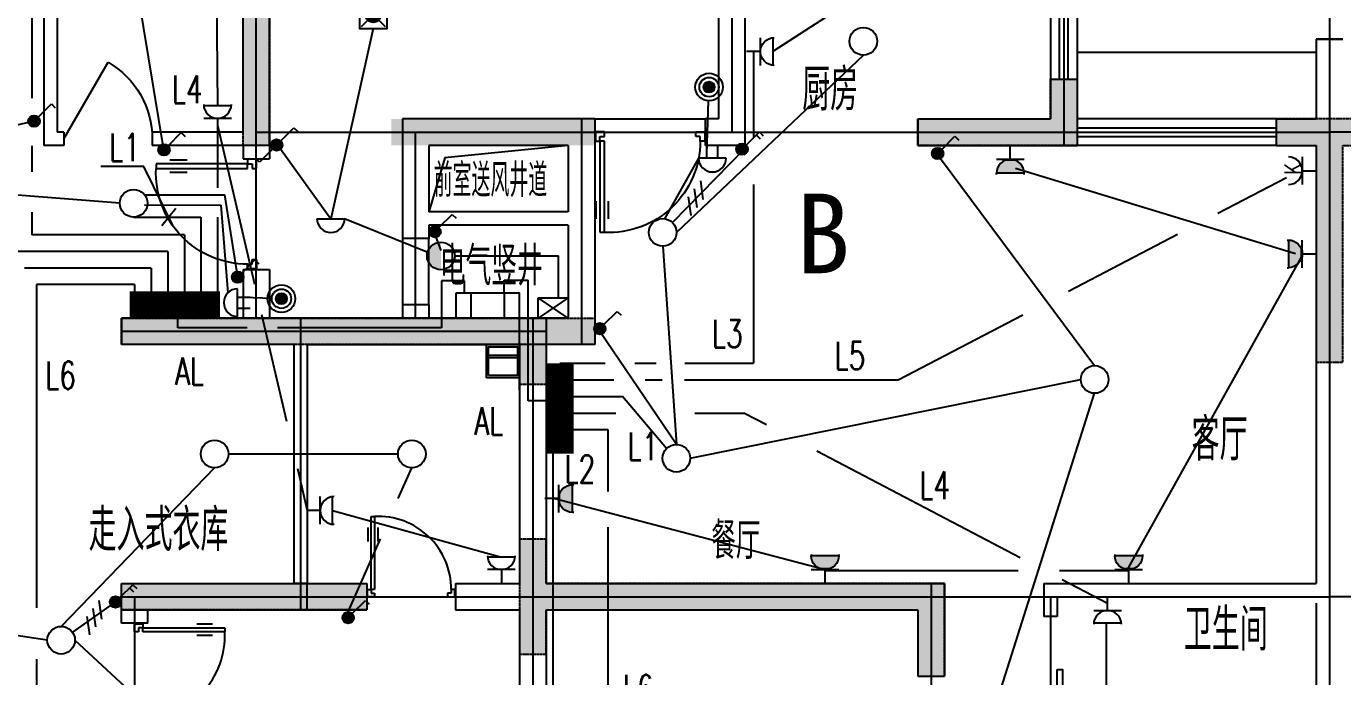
# Model space of a CAD drawing. Extents: x -170759 to 304867, y -311201 to 112352.
# Drawn here: x -78471 to -66572, y -276227 to -270346 of the extents above; entities that cross this region are included whole.
import ezdxf
from ezdxf.enums import TextEntityAlignment as Align

# ---------------------------------------------------------------- set-up
doc = ezdxf.new("R2010")
doc.units = 0
doc.linetypes.add('ACAD_ISO04W100', pattern=[30.5, 24, -3, 0.5, -3])
doc.linetypes.add('DOTE', pattern=[2.42, 2, -0.2, 0.02, -0.2])
doc.layers.get('0').update_dxf_attribs({"linetype": 'CONTINUOUS'})
for name, color, linetype in [('AXIS', 3, 'CONTINUOUS'), ('DOOR', 2, 'CONTINUOUS'), ('DOTE', 251, 'CONTINUOUS'), ('EQUIP', 3, 'CONTINUOUS'), ('PUB_DIM', 3, 'CONTINUOUS'), ('TC', 253, 'CONTINUOUS'), ('TEX', 7, 'CONTINUOUS'), ('TEXT', 6, 'CONTINUOUS'), ('WALL', 7, 'CONTINUOUS'), ('WINDOW', 151, 'CONTINUOUS'), ('WINDOW_TEXT', 7, 'CONTINUOUS'), ('WIRE', 1, 'CONTINUOUS'), ('WZ', 3, 'CONTINUOUS'), ('ZXX', 2, 'ACAD_ISO04W100'), ('标注', 7, 'CONTINUOUS')]:
    doc.layers.add(name, color=color, linetype=linetype)
doc.styles.add('-黑体', font='SIMHEI.TTF', dxfattribs={"width": 0.8})
doc.styles.add('DIM_FONT', font='SIMPLEX.shx', dxfattribs={"width": 0.8})
doc.styles.add('HZFS', font='txt.shx', dxfattribs={"width": 0.8, "bigfont": 'msi_fsx.shx'})
doc.styles.add('HZS', font='txt', dxfattribs={"width": 0.7, "bigfont": 'HZS'})
doc.styles.add('HZXXX', font='romans', dxfattribs={"width": 0.7, "bigfont": 'hzs'})
doc.styles.add('SIMPLEX', font='SIMPLEX.SHX')

# ---------------------------------------------------------------- blocks, each defined once
blk = doc.blocks.new('_LINKPT1')
blk.add_line((0, 0), (0, 0))
blk = doc.blocks.new('M_X2')
for p, q in [((0.147, 0.356), (0.625, 0.833)), ((0.625, 0.833), (0.766, 0.692))]:
    blk.add_line(p, q)
blk.add_circle((0, 0.208), 0.208)
for points in [[(-0.18, 0.313), (0.18, 0.313), (-0.208, 0.208), (0.208, 0.208)], [(-0.18, 0.104), (0.18, 0.104), (-0.208, 0.208), (0.208, 0.208)], [(-0.104, 0.389), (0.104, 0.389), (-0.18, 0.313), (0.18, 0.313)], [(-0.104, 0.028), (0.104, 0.028), (-0.18, 0.104), (0.18, 0.104)], [(0, 0.417), (0, 0.417), (-0.104, 0.389), (0.104, 0.389)], [(0, 0), (0, 0), (-0.104, 0.028), (0.104, 0.028)]]:
    blk.add_solid(points)
for p in [(-0.208, 0.208), (0, 0.417), (0.208, 0.208), (0, 0)]:
    blk.add_blockref('_LINKPT1', p)
at = {"width": 0.8, "flags": 9}
blk.add_attdef('A', (0, 0), '', height=0.00002, dxfattribs=at)
blk = doc.blocks.new('M_A23MCU')
for p, q in [((-0.454, 0.081), (-0.454, 0.905)), ((-0.454, 0.905), (-0.413, 0.905)), ((-0.413, 0.905), (-0.413, 0.081)), ((-0.489, 0.782), (-0.489, 0.624)), ((-0.378, 0.782), (-0.378, 0.624)), ((-0.495, -0.002), (-0.495, 0.081)), ((-0.495, 0.081), (-0.454, 0.081)), ((-0.413, 0.081), (-0.454, 0.081)), ((-0.454, 0.081), (-0.454, 0.039)), ((-0.454, 0.039), (-0.413, 0.039)), ((-0.413, 0.039), (-0.413, -0.002)), ((0.412, 0.039), (0.412, -0.002)), ((0.453, 0.039), (0.412, 0.039)), ((0.453, 0.081), (0.453, 0.039)), ((0.494, 0.081), (0.453, 0.081)), ((0.494, -0.002), (0.494, 0.081)), ((-0.413, -0.002), (-0.495, -0.002)), ((-0.495, -0.002), (-0.495, -0.002)), ((0.412, -0.002), (0.494, -0.002)), ((0.494, -0.002), (0.494, -0.002))]:
    blk.add_line(p, q)
blk.add_arc((-0.372, 0.082), 0.825, 359.9283, 92.866)
blk = doc.blocks.new('_WIE3')
for p, q in [((-0.2, 0.4), (-1, -0.4)), ((0.4, 0.4), (-0.4, -0.4)), ((1, 0.4), (0.2, -0.4))]:
    blk.add_line(p, q)
at = {"width": 0.8}
blk.add_attdef('N', text='', height=1, dxfattribs=at).set_placement((-0.017, 1.056), align=Align.MIDDLE)
blk = doc.blocks.new('M_X6')
for p, q in [((0.147, 0.356), (0.625, 0.833)), ((0.512, 0.72), (0.653, 0.579)), ((0.625, 0.833), (0.766, 0.692))]:
    blk.add_line(p, q)
blk.add_circle((0, 0.208), 0.208)
for points in [[(-0.18, 0.313), (0.18, 0.313), (-0.208, 0.208), (0.208, 0.208)], [(-0.18, 0.104), (0.18, 0.104), (-0.208, 0.208), (0.208, 0.208)], [(-0.104, 0.389), (0.104, 0.389), (-0.18, 0.313), (0.18, 0.313)], [(-0.104, 0.028), (0.104, 0.028), (-0.18, 0.104), (0.18, 0.104)], [(0, 0.417), (0, 0.417), (-0.104, 0.389), (0.104, 0.389)], [(0, 0), (0, 0), (-0.104, 0.028), (0.104, 0.028)]]:
    blk.add_solid(points)
for p in [(-0.208, 0.208), (0, 0.417), (0.208, 0.208), (0, 0)]:
    blk.add_blockref('_LINKPT1', p)
at = {"width": 0.8, "flags": 9}
blk.add_attdef('A', (0, 0), '', height=0.00002, dxfattribs=at)
blk = doc.blocks.new('_Y0FUQ')
blk.add_circle((0, 0), 0.5)
at = {"xscale": 0.002, "yscale": 0.002, "zscale": 0.002}
for p in [(0, 0.5), (-0.5, 0), (0.5, 0), (0, -0.5)]:
    blk.add_blockref('_LINKPT1', p, dxfattribs=at)
at = {"style": 'DIM_FONT', "width": 0.8, "flags": 9}
blk.add_attdef('A', (0, 0), '', height=0.00002, dxfattribs=at)
blk = doc.blocks.new('M_X23')
for p, q in [((-0.5, 1.05), (-0.5, 1)), ((-0.5, 1), (0.5, 1)), ((0.5, 1.05), (0.5, 1)), ((0.5, 0.5), (-0.5, 0.5)), ((0, 0.5), (0, 0))]:
    blk.add_line(p, q)
blk.add_arc((0, 1), 0.5, 180, 0)
for points in [[(0.433, 0.75), (-0.433, 0.75), (0.5, 1), (-0.5, 1)], [(0.25, 0.567), (-0.25, 0.567), (0.433, 0.75), (-0.433, 0.75)], [(0, 0.5), (0, 0.5), (0.25, 0.567), (-0.25, 0.567)]]:
    blk.add_solid(points)
blk.add_blockref('_LINKPT1', (0.001, 0))
at = {"width": 0.8, "flags": 9}
blk.add_attdef('A', (0, 0), '', height=0.00002, dxfattribs=at)
blk = doc.blocks.new('M_X24ZVU')
for p, q in [((0.5, 0.5), (-0.5, 0.5)), ((0.497, 0.95), (-0.497, 0.95)), ((0, 0.5), (0, 0))]:
    blk.add_line(p, q)
blk.add_arc((0, 1), 0.5, 180, 0)
blk.add_blockref('_LINKPT1', (0, 0))
at = {"width": 0.8, "flags": 9}
blk.add_attdef('A', (0, 0), '', height=0.00002, dxfattribs=at)
blk = doc.blocks.new('_DBLK')
blk.add_line((-0.5, 0), (0, -0.866))
blk.add_arc((-0.5, 0), 1, 300, 0)
at = {"layer": 'WINDOW_TEXT', "style": 'SIMPLEX', "flags": 9}
blk.add_attdef('A', text='', height=1, dxfattribs=at).set_placement((0, 1.5), align=Align.MIDDLE)
blk = doc.blocks.new('M_Y22UGQ')
blk.add_circle((0, 0.5), 0.5)
for points in [[(0.433, 0.25), (-0.433, 0.25), (0.5, 0.5), (-0.5, 0.5)], [(0.25, 0.067), (-0.25, 0.067), (0.433, 0.25), (-0.433, 0.25)], [(0, 0), (0, 0), (0.25, 0.067), (-0.25, 0.067)]]:
    blk.add_solid(points)
for p in [(0, 1), (0, 1), (-0.5, 0.5), (-0.5, 0.5), (0.5, 0.5), (0.5, 0.5), (0, 0), (0, 0)]:
    blk.add_blockref('_LINKPT1', p)
at = {"width": 0.8, "flags": 9}
blk.add_attdef('A', (0, 0), '', height=0.00002, dxfattribs=at)
blk = doc.blocks.new('M_Y9')
for p, q in [((-0.429, 0.429), (0.429, -0.429)), ((-0.429, -0.429), (0.429, 0.429))]:
    blk.add_line(p, q)
blk.add_lwpolyline([(-0.5, 0.5), (-0.5, -0.5), (0.5, -0.5), (0.5, 0.5)], close=True)
blk.add_circle((0, 0), 0.275)
for points in [[(-0.238, 0.137), (0.238, 0.137), (-0.275, 0), (0.275, 0)], [(-0.238, -0.137), (0.238, -0.137), (-0.275, 0), (0.275, 0)], [(-0.137, 0.238), (0.137, 0.238), (-0.238, 0.137), (0.238, 0.137)], [(0, 0.275), (0, 0.275), (-0.137, 0.238), (0.137, 0.238)], [(-0.137, -0.238), (0.137, -0.238), (-0.238, -0.137), (0.238, -0.137)], [(0, -0.275), (0, -0.275), (-0.137, -0.238), (0.137, -0.238)]]:
    blk.add_solid(points)
for p in [(0, 0.5), (-0.5, 0), (0.5, 0), (0, -0.5)]:
    blk.add_blockref('_LINKPT1', p)
at = {"width": 0.8, "flags": 9}
blk.add_attdef('A', (0, 0), '', height=0.00002, dxfattribs=at)
blk = doc.blocks.new('_X28BKO')
for p, q in [((0.147, 0.356), (0.625, 0.833)), ((0.625, 0.833), (0.766, 0.692)), ((-0.147, 0.061), (-0.625, -0.417)), ((-0.625, -0.417), (-0.766, -0.275))]:
    blk.add_line(p, q)
blk.add_circle((0, 0.208), 0.208)
blk.add_circle((0, 0.208), 0.208)
for points in [[(0.18, 0.313), (-0.18, 0.313), (0.208, 0.208), (-0.208, 0.208)], [(-0.18, 0.313), (0.18, 0.313), (-0.208, 0.208), (0.208, 0.208)], [(0.18, 0.104), (-0.18, 0.104), (0.208, 0.208), (-0.208, 0.208)], [(-0.18, 0.104), (0.18, 0.104), (-0.208, 0.208), (0.208, 0.208)], [(0.104, 0.389), (-0.104, 0.389), (0.18, 0.313), (-0.18, 0.313)], [(-0.104, 0.389), (0.104, 0.389), (-0.18, 0.313), (0.18, 0.313)], [(0.104, 0.028), (-0.104, 0.028), (0.18, 0.104), (-0.18, 0.104)], [(-0.104, 0.028), (0.104, 0.028), (-0.18, 0.104), (0.18, 0.104)], [(0, 0.417), (0, 0.417), (0.104, 0.389), (-0.104, 0.389)], [(0, 0.417), (0, 0.417), (-0.104, 0.389), (0.104, 0.389)], [(0, 0), (0, 0), (0.104, 0.028), (-0.104, 0.028)], [(0, 0), (0, 0), (-0.104, 0.028), (0.104, 0.028)]]:
    blk.add_solid(points)
at = {"xscale": 0.002, "yscale": 0.002, "zscale": 0.002}
for p in [(-0.208, 0.208), (0, 0.417), (0.208, 0.208), (0, 0)]:
    blk.add_blockref('_LINKPT1', p, dxfattribs=at)
at = {"style": 'DIM_FONT', "width": 0.8, "flags": 9}
blk.add_attdef('A', (0, 0), '', height=0.00002, dxfattribs=at)
blk = doc.blocks.new('_Y0SCX')
blk.add_line((-0.5, 0), (0.5, 0))
blk.add_arc((0, 0), 0.5, 180, 0)
at = {"xscale": 0.002, "yscale": 0.002, "zscale": 0.002}
for p in [(-0.5, 0), (0, 0), (0.5, 0), (0, -0.5)]:
    blk.add_blockref('_LINKPT1', p, dxfattribs=at)
at = {"style": 'DIM_FONT', "width": 0.8, "flags": 9}
blk.add_attdef('A', (0, 0), '', height=0.00002, dxfattribs=at)
blk = doc.blocks.new('M_I41IIR')
for p, q in [((-0.5, 0), (0.5, 0)), ((-0.2, 0), (-0.2, -0.45)), ((0.2, 0), (0.2, -0.45))]:
    blk.add_line(p, q)
blk.add_arc((0, 0), 0.5, 0, 180)
for p in [(-0.2, -0.45), (0.2, -0.45)]:
    blk.add_blockref('_LINKPT1', p)
at = {"width": 0.8, "flags": 9}
blk.add_attdef('A', (0, 0), '', height=0.00002, dxfattribs=at)
blk = doc.blocks.new('M_I58TDZ')
for radius in [0.5, 0.35, 0.2]:
    blk.add_circle((0, 0), radius)
for points in [[(-0.173, 0.1), (0.173, 0.1), (-0.2, 0), (0.2, 0)], [(-0.173, -0.1), (0.173, -0.1), (-0.2, 0), (0.2, 0)], [(-0.1, 0.173), (0.1, 0.173), (-0.173, 0.1), (0.173, 0.1)], [(0, 0.2), (0, 0.2), (-0.1, 0.173), (0.1, 0.173)], [(-0.1, -0.173), (0.1, -0.173), (-0.173, -0.1), (0.173, -0.1)], [(0, -0.2), (0, -0.2), (-0.1, -0.173), (0.1, -0.173)]]:
    blk.add_solid(points)
for p in [(0, 0.5), (-0.5, 0), (0.5, 0), (0, -0.5)]:
    blk.add_blockref('_LINKPT1', p)
at = {"width": 0.8, "flags": 9}
blk.add_attdef('A', (0, 0), '', height=0.00002, dxfattribs=at)
blk = doc.blocks.new('_X27OFR')
for p, q in [((0.25, 0.25), (-0.25, 0.25)), ((0, 0.25), (0, 0))]:
    blk.add_line(p, q)
blk.add_arc((0, 0.5), 0.25, 180, 0)
at = {"xscale": 0.002, "yscale": 0.002, "zscale": 0.002}
blk.add_blockref('_LINKPT1', (0, 0), dxfattribs=at)
at = {"style": 'DIM_FONT', "width": 0.8}
blk.add_text('K', height=0.3, dxfattribs=at).set_placement((-0.075, 0.274))
at = {"style": 'DIM_FONT', "width": 0.8, "flags": 9}
blk.add_attdef('A', (0, 0), '', height=0.00002, dxfattribs=at)
blk = doc.blocks.new('_WBLK')
for p, q in [((-0.5, 0.5), (0.5, 0.5)), ((0.5, 0.1667), (-0.5, 0.1667)), ((0.5, -0.1667), (-0.5, -0.1667)), ((-0.5, -0.5), (0.5, -0.5))]:
    blk.add_line(p, q)
at = {"layer": 'WINDOW_TEXT', "style": 'SIMPLEX', "flags": 9}
blk.add_attdef('A', text='', height=1, dxfattribs=at).set_placement((0, 1.5), align=Align.MIDDLE)

msp = doc.modelspace()

# ---------------------------------------------------------------- hatches: boundary and pattern name
at = {"layer": 'ZXX'}
for points in [[(-76511.84658, -271423.19505), (-76511.84658, -267823.19505), (-76691.84658, -267823.19505), (-76691.84658, -267583.19505), (-76511.84658, -267583.19505), (-76511.84658, -266783.19505), (-74071.84658, -266783.19505), (-74071.84658, -269383.19505), (-73951.84658, -269383.19505), (-73951.84658, -269623.19505), (-74611.84658, -269623.19505), (-74611.84658, -269383.19505), (-74311.84658, -269383.19505), (-74311.84658, -267023.19505), (-76271.84658, -267023.19505), (-76271.84658, -269383.19505), (-75611.84658, -269383.19505), (-75611.84658, -269623.19505), (-76271.84658, -269623.19505), (-76271.84658, -271423.19505)], [(-77611.84658, -273223.19505), (-77611.84658, -272983.19505), (-73331.84658, -272983.19505), (-73331.84658, -273223.19505), (-73771.84658, -273223.19505), (-73771.84658, -273583.19505), (-74011.84658, -273583.19505), (-74011.84658, -273223.19505)]]:
    msp.add_hatch(color=256, dxfattribs=at).paths.add_polyline_path(points)
h = msp.add_hatch(color=256, dxfattribs=at)
h.paths.add_polyline_path([(-68971.84658, -270823.19505), (-69091.84658, -270823.19505), (-69091.84658, -271303.19505), (-68971.84658, -271303.19505)])
h.paths.add_polyline_path([(-69091.84658, -270823.19505), (-69211.84658, -270823.19505), (-69211.84658, -271183.19505), (-70411.84658, -271183.19505), (-70411.84658, -271303.19505), (-69091.84658, -271303.19505)])
h.paths.add_polyline_path([(-69091.84658, -271303.19505), (-70411.84658, -271303.19505), (-70411.84658, -271423.19505), (-69091.84658, -271423.19505)])
h.paths.add_polyline_path([(-68971.84658, -271303.19505), (-69091.84658, -271303.19505), (-69091.84658, -271423.19505), (-68971.84658, -271423.19505)])
h = msp.add_hatch(color=256, dxfattribs=at)
h.paths.add_polyline_path([(-73331.84658, -271303.19505), (-73331.84658, -271183.19505), (-75171.84658, -271183.19505), (-75171.84658, -271303.19505)])
h.paths.add_polyline_path([(-75171.84658, -271303.19505), (-75171.84658, -271423.19505), (-73331.84658, -271423.19505), (-73331.84658, -271303.19505)])
h = msp.add_hatch(color=256, dxfattribs=at)
h.paths.add_polyline_path([(-67171.84658, -271183.19505), (-67171.84658, -271303.19505), (-66691.84658, -271303.19505), (-66211.84658, -271303.19505), (-66211.84658, -271183.19505)])
h.paths.add_polyline_path([(-67171.84658, -271303.19505), (-67171.84658, -271423.19505), (-66811.84658, -271423.19505), (-66811.84658, -273383.19505), (-66571.84658, -273383.19505), (-66571.84658, -271423.19505), (-66211.84658, -271423.19505), (-66211.84658, -271303.19505), (-66691.84658, -271303.19505)])
h = msp.add_hatch(color=256, dxfattribs=at)
h.paths.add_polyline_path([(-70291.84658, -275383.19505), (-73771.84658, -275383.19505), (-73771.84658, -274983.19505), (-73891.84658, -274983.19505), (-73891.84658, -275503.19505), (-70291.84658, -275503.19505)])
h.paths.add_polyline_path([(-70291.84658, -275503.19505), (-73891.84658, -275503.19505), (-73891.84658, -276023.19505), (-73771.84658, -276023.19505), (-73771.84658, -275623.19505), (-70411.84658, -275623.19505), (-70411.84658, -276223.19505), (-70291.84658, -276223.19505)])
h.paths.add_polyline_path([(-73891.84658, -274983.19505), (-74011.84658, -274983.19505), (-74011.84658, -275503.19505), (-73891.84658, -275503.19505)])
h.paths.add_polyline_path([(-73891.84658, -275503.19505), (-74011.84658, -275503.19505), (-74011.84658, -276023.19505), (-73891.84658, -276023.19505)])
h.paths.add_polyline_path([(-70171.84658, -275503.19505), (-70291.84658, -275503.19505), (-70291.84658, -276223.19505), (-70171.84658, -276223.19505)])
h.paths.add_polyline_path([(-70171.84658, -275383.19505), (-70291.84658, -275383.19505), (-70291.84658, -275503.19505), (-70171.84658, -275503.19505)])
h = msp.add_hatch(color=256, dxfattribs=at)
h.paths.add_polyline_path([(-75991.84658, -275503.19505), (-75991.84658, -275383.19505), (-77611.84658, -275383.19505), (-77611.84658, -275503.19505)])
h.paths.add_polyline_path([(-77491.84658, -275503.19505), (-77611.84658, -275503.19505), (-77611.84658, -275623.19505), (-77491.84658, -275623.19505)])
h.paths.add_polyline_path([(-77491.84658, -275503.19505), (-77491.84658, -275623.19505), (-75991.84658, -275623.19505), (-75991.84658, -275503.19505)])
h.paths.add_polyline_path([(-75391.84658, -275623.19505), (-75391.84658, -275503.19505), (-75991.84658, -275503.19505), (-75991.84658, -275623.19505)])
h.paths.add_polyline_path([(-75991.84658, -275383.19505), (-75991.84658, -275503.19505), (-75391.84658, -275503.19505), (-75391.84658, -275383.19505)])

# ---------------------------------------------------------------- linework, layer by layer
at = {"color": 2}
for p, q in [((-74031.84658, -273323.19505), (-74291.84658, -273323.19505)), ((-74031.84658, -273343.19505), (-74291.84658, -273343.19505))]:
    msp.add_line(p, q, dxfattribs=at)
for points in [[(-74311.84658, -273523.19505), (-74311.84658, -273223.19505), (-74011.84658, -273223.19505), (-74011.84658, -273523.19505)], [(-74291.84658, -273503.19505), (-74291.84658, -273243.19505), (-74031.84658, -273243.19505), (-74031.84658, -273503.19505)]]:
    msp.add_lwpolyline(points, close=True, dxfattribs=at)
at = {"layer": 'AXIS'}
msp.add_lwpolyline([(-73571.84658, -271423.19505), (-74686.41977, -271535.25211), (-74831.84658, -272023.19505)], dxfattribs=at)
at = {"layer": 'DOOR'}
msp.add_line((-66811.84658, -270583.19505), (-68971.84658, -270583.19505), dxfattribs=at)
msp.add_lwpolyline([(-69151.84658, -276163.17279), (-69103.28765, -276163.17279), (-69103.28765, -276965.03712), (-69151.84658, -276965.03712)], close=True, dxfattribs=at)
at = {"layer": 'DOTE', "linetype": 'DOTE', "ltscale": 0.5}
for p, q in [((-76391.84658, -272983.19505), (-76391.84658, -264662.11205)), ((-69091.84658, -264662.11205), (-69091.84658, -271423.19505)), ((-66691.84658, -264662.11205), (-66691.84658, -282269.12562)), ((-72091.84658, -271303.19505), (-72091.84658, -269503.19505)), ((-73451.84658, -271183.19505), (-73451.84658, -273223.19505)), ((-76391.84658, -271303.19505), (-66691.84658, -271303.19505)), ((-74951.84658, -272983.19505), (-74951.84658, -271303.19505)), ((-56991.84658, -271303.19505), (-66691.84658, -271303.19505)), ((-75991.84658, -272983.19505), (-75991.84658, -275623.19505)), ((-73891.84658, -272983.19505), (-73891.84658, -284523.80575)), ((-73891.84658, -272983.19505), (-73891.84658, -284523.80575)), ((-77611.84658, -273103.19505), (-73771.84658, -273103.19505)), ((-70291.84658, -275383.19505), (-70291.84658, -284523.80575)), ((-77611.84658, -275503.19505), (-66691.84658, -275503.19505)), ((-77491.84658, -275503.19505), (-77491.84658, -284523.80575)), ((-69211.84658, -275503.19505), (-69211.84658, -277303.19505)), ((-55771.84658, -275503.19505), (-66691.84658, -275503.19505))]:
    msp.add_line(p, q, dxfattribs=at)
at = {"layer": 'TC'}
msp.add_line((-73331.84658, -271183.19505), (-72331.84658, -271183.19505), dxfattribs=at)
at = {"layer": 'WALL'}
for p, q in [((-78311.84658, -267823.19505), (-78311.84658, -271423.19505)), ((-78191.84658, -267823.19505), (-78191.84658, -271303.19505)), ((-76511.84658, -271303.19505), (-76511.84658, -267823.19505)), ((-76271.84658, -271183.19505), (-76271.84658, -269623.19505)), ((-72211.84658, -271183.19505), (-72211.84658, -269623.19505)), ((-71971.84658, -271423.19505), (-71971.84658, -269623.19505)), ((-66811.84658, -270463.19505), (-66811.84658, -271183.19505)), ((-66571.84658, -270463.19505), (-66811.84658, -270463.19505)), ((-66811.84658, -270463.19505), (-66571.84658, -270463.19505)), ((-69211.84658, -270823.19505), (-69211.84658, -271183.19505)), ((-69211.84658, -270823.19505), (-68971.84658, -270823.19505)), ((-68971.84658, -270823.19505), (-68971.84658, -271183.19505)), ((-76271.84658, -271423.19505), (-76271.84658, -271183.19505)), ((-76271.84658, -271423.19505), (-76271.84658, -271183.19505)), ((-73331.84658, -271183.19505), (-75071.84658, -271183.19505)), ((-75071.84658, -271183.19505), (-75071.84658, -272263.19505)), ((-73331.84658, -271183.19505), (-73331.84658, -273223.19505)), ((-72221.84658, -271183.19505), (-72331.84658, -271183.19505)), ((-72211.84658, -271183.19505), (-72331.84658, -271183.19505)), ((-72331.84658, -271423.19505), (-72331.84658, -271183.19505)), ((-70411.84658, -271183.19505), (-69211.84658, -271183.19505)), ((-70411.84658, -271183.19505), (-70411.84658, -271423.19505)), ((-68971.84658, -271183.19505), (-68971.84658, -271423.19505)), ((-68971.84658, -271183.19505), (-68971.84658, -271423.19505)), ((-67171.84658, -271183.19505), (-66811.84658, -271183.19505)), ((-67171.84658, -271183.19505), (-67171.84658, -271423.19505)), ((-78131.84658, -271303.19505), (-78191.84658, -271303.19505)), ((-78131.84658, -271303.19505), (-78131.84658, -271423.19505)), ((-76511.84658, -271303.19505), (-77331.84658, -271303.19505)), ((-77331.84658, -271303.19505), (-77331.84658, -271423.19505)), ((-78131.84658, -271423.19505), (-78311.84658, -271423.19505)), ((-76511.84658, -271423.19505), (-77331.84658, -271423.19505)), ((-76271.84658, -271423.19505), (-76511.84658, -271423.19505)), ((-76511.84658, -271423.19505), (-76511.84658, -271543.19505)), ((-76271.84658, -271423.19505), (-76271.84658, -271543.19505)), ((-73571.84658, -271423.19505), (-74831.84658, -271423.19505)), ((-74831.84658, -271423.19505), (-74831.84658, -272023.19505)), ((-73571.84658, -271423.19505), (-73571.84658, -272023.19505)), ((-73571.84658, -271423.19505), (-73571.84658, -272023.19505)), ((-73331.84658, -271423.19505), (-73331.84658, -273223.19505)), ((-71971.84658, -271423.19505), (-72331.84658, -271423.19505)), ((-70411.84658, -271423.19505), (-68971.84658, -271423.19505)), ((-67171.84658, -271423.19505), (-66811.84658, -271423.19505)), ((-66811.84658, -271423.19505), (-66811.84658, -275383.19505)), ((-76511.84658, -271543.19505), (-76271.84658, -271543.19505)), ((-73571.84658, -272023.19505), (-74831.84658, -272023.19505)), ((-73571.84658, -272143.19505), (-74831.84658, -272143.19505)), ((-74831.84658, -272143.19505), (-74831.84658, -272263.19505)), ((-73571.84658, -272143.19505), (-73571.84658, -272983.19505)), ((-73571.84658, -272143.19505), (-73571.84658, -272983.19505)), ((-74831.84658, -272263.19505), (-75071.84658, -272263.19505)), ((-76511.84658, -272543.19505), (-76511.84658, -272983.19505)), ((-76511.84658, -272543.19505), (-76271.84658, -272543.19505)), ((-76271.84658, -272543.19505), (-76271.84658, -272983.19505)), ((-75071.84658, -272863.19505), (-75071.84658, -272983.19505)), ((-74831.84658, -272863.19505), (-75071.84658, -272863.19505)), ((-74831.84658, -272863.19505), (-74831.84658, -272983.19505)), ((-77611.84658, -272983.19505), (-77611.84658, -273223.19505)), ((-74411.84658, -272983.19505), (-77611.84658, -272983.19505)), ((-73771.84658, -272983.19505), (-74831.84658, -272983.19505)), ((-73571.84658, -272983.19505), (-74631.84658, -272983.19505)), ((-73571.84658, -272983.19505), (-74291.84658, -272983.19505)), ((-74011.84658, -273635.95002), (-74011.84658, -272983.19505)), ((-74011.84658, -273635.95002), (-74011.84658, -272983.19505)), ((-73771.84658, -272983.19505), (-73771.84658, -275383.19505)), ((-76051.84658, -273223.19505), (-77611.84658, -273223.19505)), ((-76051.84658, -273223.19505), (-76051.84658, -275383.19505)), ((-75931.84658, -273223.19505), (-75931.84658, -275383.19505)), ((-75931.84658, -273223.19505), (-74011.84658, -273223.19505)), ((-73331.84658, -273223.19505), (-74631.84658, -273223.19505)), ((-73331.84658, -273223.19505), (-74631.84658, -273223.19505)), ((-74011.84658, -273223.19505), (-74011.84658, -275383.19505)), ((-77611.84658, -275383.19505), (-75931.84658, -275383.19505)), ((-77611.84658, -275383.19505), (-76051.84658, -275383.19505)), ((-77611.84658, -275743.19505), (-77611.84658, -275383.19505)), ((-75931.84658, -275383.19505), (-76051.84658, -275383.19505)), ((-75931.84658, -275623.19505), (-75931.84658, -275383.19505)), ((-75931.84658, -275383.19505), (-75391.84658, -275383.19505)), ((-75391.84658, -275383.19505), (-75391.84658, -275623.19505)), ((-74591.84658, -275383.19505), (-74011.84658, -275383.19505)), ((-74591.84658, -275383.19505), (-74591.84658, -275623.19505)), ((-73771.84658, -275383.19505), (-70171.84658, -275383.19505)), ((-70171.84658, -275383.19505), (-70171.84658, -276223.19505)), ((-69271.84658, -275383.19505), (-66811.84658, -275383.19505)), ((-69271.84658, -275383.19505), (-69271.84658, -275683.19505)), ((-69151.84658, -275503.19505), (-66811.84658, -275503.19505)), ((-69151.84658, -275503.19505), (-69151.84658, -275683.19505)), ((-66811.84658, -275563.19505), (-66811.84658, -277243.19505)), ((-77611.84658, -275623.19505), (-75931.84658, -275623.19505)), ((-77371.84658, -275623.19505), (-75391.84658, -275623.19505)), ((-77371.84658, -275743.19505), (-77371.84658, -275623.19505)), ((-74591.84658, -275623.19505), (-74011.84658, -275623.19505)), ((-74011.84658, -275623.19505), (-74011.84658, -280183.19505)), ((-73771.84658, -275623.19505), (-70411.84658, -275623.19505)), ((-73771.84658, -275623.19505), (-73771.84658, -280183.19505)), ((-70411.84658, -275623.19505), (-70411.84658, -276223.19505)), ((-69151.84658, -275683.19505), (-69271.84658, -275683.19505)), ((-77371.84658, -275743.19505), (-77611.84658, -275743.19505)), ((-70411.84658, -276223.19505), (-70171.84658, -276223.19505))]:
    msp.add_line(p, q, dxfattribs=at)
at = {"layer": 'WALL', "color": 8}
for p, q in [((-75071.84658, -272263.19505), (-75071.84658, -272863.19505)), ((-74831.84658, -272863.19505), (-74831.84658, -272263.19505))]:
    msp.add_line(p, q, dxfattribs=at)
at = {"layer": 'WIRE'}
for p, q in [((-76760.11316, -269054.87121), (-76742.53194, -271065.69505)), ((-78420.67813, -269488.7308), (-78420.67813, -270996.24154)), ((-77226.46835, -271462.53179), (-77501.24611, -269797.37351)), ((-70591.84658, -269840.56464), (-71723.47316, -270573.63968)), ((-75334.37623, -270366.4324), (-75718.49133, -272085.7752)), ((-71898.47316, -270573.63968), (-71898.47316, -271345.92152)), ((-70904.36606, -270605.36485), (-72593.16925, -272209.36189)), ((-72319.16886, -271499.62859), (-72303.06701, -271020.17796)), ((-78400.76502, -271202.56457), (-80484.32406, -271677.83147)), ((-76742.53194, -271240.69505), (-76408.27722, -272676.80955)), ((-76742.53194, -271303.19505), (-76742.53194, -271804.96298)), ((-78420.67813, -271427.79755), (-78420.67813, -271661.15321)), ((-76172.61074, -271454.13468), (-75718.49133, -272085.7752)), ((-71982.30268, -271456.05802), (-72631.26658, -272119.51243)), ((-72394.16886, -271537.71211), (-72703.27674, -272085.25221)), ((-70207.11567, -271541.20398), (-68813.73668, -273414.04529)), ((-66999.34658, -272403.19505), (-69528.85605, -271632.38923)), ((-77626.24611, -271945.37848), (-80484.4062, -271716.92191)), ((-67699.22947, -272034.90464), (-67078.38383, -271711.20353)), ((-77402.84696, -271868.29018), (-76675.0008, -271869.19702)), ((-76560.1079, -272614.3074), (-76675.0008, -271869.19702)), ((-71898.47316, -271776.49106), (-71898.47316, -273392.26079)), ((-77402.84696, -271960.99655), (-76710.64233, -271961.85898)), ((-76647.42856, -272754.44993), (-76710.64233, -271961.85898)), ((-78420.67813, -272025.6281), (-78420.67813, -272231.16828)), ((-77501.24611, -272070.37848), (-76892.53194, -272071.76509)), ((-76892.53194, -272071.76509), (-76892.53194, -272803.19505)), ((-76742.53194, -272070.8259), (-76742.53194, -272803.19505)), ((-74840.22, -272390.51609), (-75593.49133, -272085.7752)), ((-77042.53194, -272231.16828), (-78420.67813, -272231.16828)), ((-77042.53194, -272231.16828), (-77042.53194, -272803.19505)), ((-74777.44525, -272228.54047), (-74723.59341, -272371.9025)), ((-69050.16575, -272739.26584), (-68064.27479, -272225.23468)), ((-72718.16925, -272334.36189), (-72594.41919, -274126.45602)), ((-77192.53194, -272381.16828), (-81229.54036, -272381.16828)), ((-77192.53194, -272381.16828), (-77192.53194, -272803.19505)), ((-74598.59341, -272421.76608), (-73660.66145, -272421.76608)), ((-73660.66145, -272799.99252), (-73660.66145, -272421.76608)), ((-68506.58671, -275241.44823), (-66945.22, -272434.44505)), ((-77342.53194, -272531.16828), (-78488.87501, -272531.16828)), ((-77342.53194, -272531.16828), (-77342.53194, -272803.19505)), ((-78379.50578, -272681.16828), (-78379.50578, -275604.35226)), ((-77492.53194, -272681.16828), (-78379.50578, -272681.16828)), ((-77492.53194, -272681.16828), (-77492.53194, -272803.19505)), ((-74719.28102, -272648.14556), (-74719.28102, -273071.82585)), ((-74510.7277, -272648.14556), (-74719.28102, -272648.14556)), ((-74510.7277, -272754.19188), (-74510.7277, -272648.14556)), ((-74150.61932, -272641.60283), (-73934.63513, -272641.60283)), ((-74150.61932, -272754.19188), (-74150.61932, -272641.60283)), ((-73934.63513, -273731.52553), (-73934.63513, -272641.60283)), ((-76504.295, -272794.31788), (-76252.20053, -272804.96182)), ((-74451.80098, -272754.19188), (-74451.80098, -272983.19505)), ((-74150.61932, -272754.19188), (-74150.61932, -272983.19505)), ((-73571.84658, -272799.99252), (-73845.36667, -272983.19505)), ((-73571.84658, -272983.19505), (-73845.36667, -272799.99252)), ((-76344.652, -272950.1732), (-76119.80635, -273916.2152)), ((-70590.27757, -273542.26079), (-69461.93317, -272953.9562)), ((-77102.54503, -273071.82585), (-77102.54503, -272983.19505)), ((-76473.18401, -273071.82585), (-77102.54503, -273071.82585)), ((-74719.28102, -273071.82585), (-76200.08467, -273071.82585)), ((-72594.41919, -274126.45602), (-73286.34818, -273105.86689)), ((-73648.84113, -273392.26079), (-73238.94708, -273392.26079)), ((-72970.47981, -273392.26079), (-72777.18399, -273392.26079)), ((-72519.45549, -273392.26079), (-71898.47316, -273392.26079)), ((-73648.84113, -273542.26079), (-73159.03408, -273542.26079)), ((-72877.74433, -273542.26079), (-72723.41483, -273542.26079)), ((-72521.31708, -273542.26079), (-70590.27757, -273542.26079)), ((-72469.41919, -274251.45602), (-68938.73668, -273539.04529)), ((-69730.23071, -276555.86662), (-68813.73668, -273664.04529)), ((-73771.84658, -273731.52553), (-73934.63513, -273731.52553)), ((-73648.84113, -273692.26079), (-73083.09643, -273692.26079)), ((-72684.48243, -274164.77493), (-73083.09643, -273692.26079)), ((-73648.84113, -273842.26079), (-73141.31533, -273842.26079)), ((-72427.19858, -273842.26079), (-71983.94512, -273842.26079)), ((-71779.00269, -273949.72899), (-71983.94512, -273842.26079)), ((-73648.84113, -273992.26079), (-73214.57421, -273992.26079)), ((-73214.57421, -273992.26079), (-73214.57421, -274552.23997)), ((-73708.88166, -279282.86885), (-73708.88166, -274069.16663)), ((-76644.16521, -274212.99598), (-75111.0041, -274212.99598)), ((-69485.68466, -275152.30458), (-71324.00475, -274188.32191)), ((-76769.16521, -274337.99598), (-78156.09853, -275771.85728)), ((-76019.99958, -274345.03175), (-75931.84658, -274723.7782)), ((-75108.24542, -274614.39787), (-74986.0041, -274337.99598)), ((-73693.75036, -274615.88014), (-71283.10344, -275249.82164)), ((-75701.85945, -274723.7782), (-74176.8468, -275145.69526)), ((-75562.17178, -275640.77837), (-75270.28691, -274980.79261)), ((-73214.57421, -274873.83819), (-73214.57421, -279115.87168)), ((-71251.85344, -275267.81048), (-69504.20652, -275267.81048)), ((-69131.68372, -275267.81048), (-68506.58671, -275267.81048)), ((-68697.34685, -275565.69505), (-69106.95539, -275350.90354)), ((-78281.09853, -275896.85728), (-80690.59883, -275539.77029)), ((-77664.91806, -275551.33412), (-78053.86074, -275824.93764)), ((-68706.7021, -276308.73204), (-68706.7021, -275740.69505)), ((-78031.09853, -275896.85728), (-75748.90977, -278008.91492)), ((-78379.50578, -276067.16391), (-78379.50578, -278786.33788))]:
    msp.add_line(p, q, dxfattribs=at)
at = {"layer": 'WIRE', "const_width": 250}
for points in [[(-77537.03109, -272865.67492), (-76719.41227, -272865.67492)], [(-73648.84113, -273392.26079), (-73648.84113, -274209.87961)]]:
    msp.add_lwpolyline(points, dxfattribs=at)
at = {"layer": 'WIRE'}
for points in [[(-74586.02333, -272754.19188), (-74016.39697, -272754.19188), (-74016.39697, -272983.19505), (-74586.02333, -272983.19505)], [(-73845.36667, -272799.99252), (-73571.84658, -272799.99252), (-73571.84658, -272983.19505), (-73845.36667, -272983.19505)]]:
    msp.add_lwpolyline(points, close=True, dxfattribs=at)
at = {"layer": 'ZXX'}
for points in [[(-76511.84658, -271423.19505), (-76511.84658, -267823.19505), (-76691.84658, -267823.19505), (-76691.84658, -267583.19505), (-76511.84658, -267583.19505), (-76511.84658, -266783.19505), (-74071.84658, -266783.19505), (-74071.84658, -269383.19505), (-73951.84658, -269383.19505), (-73951.84658, -269623.19505), (-74611.84658, -269623.19505), (-74611.84658, -269383.19505), (-74311.84658, -269383.19505), (-74311.84658, -267023.19505), (-76271.84658, -267023.19505), (-76271.84658, -269383.19505), (-75611.84658, -269383.19505), (-75611.84658, -269623.19505), (-76271.84658, -269623.19505), (-76271.84658, -271423.19505), (-76511.84658, -271423.19505)], [(-70411.84658, -271423.19505), (-70411.84658, -271183.19505), (-69211.84658, -271183.19505), (-69211.84658, -270823.19505), (-68971.84658, -270823.19505), (-68971.84658, -271423.19505), (-70411.84658, -271423.19505)], [(-66571.84658, -273383.19505), (-66571.84658, -271423.19505), (-66211.84658, -271423.19505), (-66211.84658, -271183.19505), (-67171.84658, -271183.19505), (-67171.84658, -271423.19505), (-66811.84658, -271423.19505), (-66811.84658, -273383.19505), (-66571.84658, -273383.19505)], [(-77611.84658, -273223.19505), (-77611.84658, -272983.19505), (-73331.84658, -272983.19505), (-73331.84658, -273223.19505), (-73771.84658, -273223.19505), (-73771.84658, -273583.19505), (-74011.84658, -273583.19505), (-74011.84658, -273223.19505), (-77611.84658, -273223.19505)], [(-70411.84658, -276223.19505), (-70171.84658, -276223.19505), (-70171.84658, -275383.19505), (-73771.84658, -275383.19505), (-73771.84658, -274983.19505), (-74011.84658, -274983.19505), (-74011.84658, -276023.19505), (-73771.84658, -276023.19505), (-73771.84658, -275623.19505), (-70411.84658, -275623.19505), (-70411.84658, -276223.19505)], [(-77611.84658, -275623.19505), (-77611.84658, -275383.19505), (-75391.84658, -275383.19505), (-75391.84658, -275623.19505), (-77611.84658, -275623.19505)]]:
    msp.add_lwpolyline(points, dxfattribs=at)
at = {"layer": '标注', "linetype": 'Continuous'}
for p, q in [((-77408.51448, -271614.57558), (-77797.19079, -271614.57558)), ((-77146.58053, -272146.52855), (-77408.51448, -271614.57558)), ((-77120.34953, -271992.99753), (-77247.09189, -272149.20603))]:
    msp.add_line(p, q, dxfattribs=at)

# ---------------------------------------------------------------- block references
at = {"layer": 'EQUIP', "yscale": 250, "zscale": 250}
for name, p, xscale in [('M_Y9', (-75334.37623, -270241.4324), 250), ('_Y0FUQ', (-70904.36606, -270480.36485), 250), ('M_I58TDZ', (-72298.87138, -270895.24839), 250), ('M_X2', (-78400.76502, -271254.6479), 250), ('M_X24ZVU', (-76742.53194, -271303.19505), 250), ('_X28BKO', (-76208.18432, -271470.64443), 250), ('M_X2', (-77226.46835, -271514.61512), 250), ('M_X6', (-72001.06732, -271508.14135), 250), ('M_X2', (-70233.15733, -271548.18182), 250), ('_Y0FUQ', (-77501.24611, -271945.37848), 250), ('_Y0SCX', (-75718.49133, -272085.7752), 250), ('M_X2', (-74777.44525, -272254.58213), 250), ('_Y0FUQ', (-72718.16925, -272209.36189), 250), ('M_X2', (-76560.1079, -272666.39073), 250), ('M_I58TDZ', (-76164.77842, -272808.65296), 250), ('M_X2', (-73286.34818, -273131.90856), 250), ('_Y0FUQ', (-68813.73668, -273539.04529), 250), ('_Y0FUQ', (-76769.16521, -274212.99598), 250), ('_Y0FUQ', (-74986.0041, -274212.99598), 250), ('_Y0FUQ', (-72594.41919, -274251.45602), 250), ('M_X24ZVU', (-74176.8468, -275383.19526), 250), ('M_X23', (-71251.85344, -275383.19505), -250), ('M_X23', (-68506.58671, -275383.19505), -250), ('M_X6', (-77664.91806, -275603.41745), 250), ('M_X2', (-75562.17178, -275744.94503), 250), ('_Y0FUQ', (-78156.09853, -275896.85728), 250)]:
    msp.add_blockref(name, p, dxfattribs=dict(at, xscale=xscale))
at = {"layer": 'EQUIP'}
for name, p, xscale, yscale, zscale, rotation in [('M_X24ZVU', (-71960.97316, -270573.63968), -250, 250, 250, 270), ('M_I41IIR', (-72269.16886, -271537.71211), 250, 250, 250, 180), ('M_X23', (-69576.12363, -271423.19505), 250, 250, 250, 180), ('_X27OFR', (-66811.84658, -271651.7638), 500, 500, 500, 90), ('M_Y22UGQ', (-74848.59341, -272421.76608), 250, 250, 250, 270), ('M_X23', (-66811.84658, -272403.19505), -250, 250, 250, 90), ('M_I41IIR', (-76560.545, -272844.31788), 250, 250, 250, 90), ('M_X23', (-73784.27023, -274615.88014), -250, 250, 250, 270), ('M_X24ZVU', (-75939.35945, -274723.7782), 250, 250, 250, 270), ('M_X24ZVU', (-68697.34685, -275503.19505), 250, 250, 250, 180)]:
    msp.add_blockref(name, p, dxfattribs=dict(at, xscale=xscale, yscale=yscale, zscale=zscale, rotation=rotation))
at = {"layer": 'PUB_DIM', "yscale": 150, "zscale": 150}
for p, xscale, rotation in [((-72421.18021, -271899.74221), 150.0000000000167, 52.6626000000014), ((-77858.66428, -275693.28457), 150.000000000027, 53.01660000000457)]:
    msp.add_blockref('_WIE3', p, dxfattribs=dict(at, xscale=xscale, rotation=rotation))
at = {"layer": 'WINDOW'}
for name, p, xscale, yscale, zscale, rotation in [('_WBLK', (-69091.84658, -270223.19505), 1200, 240, 1200, 270), ('_DBLK', (-77731.84658, -271363.19505), -800, 800, 800, 180), ('_WBLK', (-68071.84658, -271303.19505), 1800, 239.9999999996508, 1800, 180), ('M_A23MCU', (-72831.84658, -271303.19505), -1000, 1000, 1000, 180), ('M_A23MCU', (-72831.84658, -271303.19505), -1000, 1000, 1000, 180), ('M_A23MCU', (-76391.84658, -272043.19505), 1000, -1000, 1000, 270), ('M_A23MCU', (-74991.84658, -275503.19505), -800, -800, 800, 180), ('M_A23MCU', (-77491.84658, -276193.19505), -900, -900, 900, 90)]:
    msp.add_blockref(name, p, dxfattribs=dict(at, xscale=xscale, yscale=yscale, zscale=zscale, rotation=rotation))

# ---------------------------------------------------------------- texts
at = {"layer": 'TEX', "color": 3, "style": 'HZXXX', "text_generation_flag": 6, "width": 0.7}
msp.add_text('电气竖井', height=350, rotation=180, dxfattribs=at).set_placement((-74733.68413, -272687.51961))
at = {"layer": 'TEXT', "color": 6, "style": '-黑体'}
msp.add_text('B', height=720, dxfattribs=at).set_placement((-71514.02237, -272578.51735))
at = {"layer": 'WZ', "style": 'HZS'}
for s, height, width, p in [('厨房', 380, 0.7, (-71457.29389, -271107.89245)), ('  前室送风井道', 300, 0.6, (-75109.53341, -271887.72873)), ('客厅', 380, 0.7, (-67936.9325, -274272.29134)), ('走入式衣库', 380, 0.7, (-77907.62452, -275089.62381)), ('餐厅', 332.5, 0.7, (-72278.02273, -275163.27125)), ('卫生间', 380, 0.7, (-68007.13205, -275992.00855))]:
    msp.add_text(s, height=height, dxfattribs=dict(at, width=width)).set_placement(p)
at = {"layer": '标注', "linetype": 'Continuous', "style": 'HZFS', "width": 0.7}
for s, p in [('L4', (-77154.91899, -271040.07009)), ('L1', (-77721.03391, -271563.5795)), ('L3', (-72272.78689, -273248.98441)), ('L5', (-71164.73445, -273449.01131)), ('L6', (-78299.90413, -273625.96615)), ('AL', (-77127.5827, -273588.98113)), ('AL', (-74422.22674, -274039.52319)), ('L1', (-73035.54045, -274269.2602)), ('L2', (-73605.72018, -274473.20121)), ('L4', (-70398.38524, -274620.64162)), ('L6', (-73079.38946, -276461.26028))]:
    msp.add_text(s, height=250, dxfattribs=at).set_placement(p)

doc.saveas('drawing.dxf')
